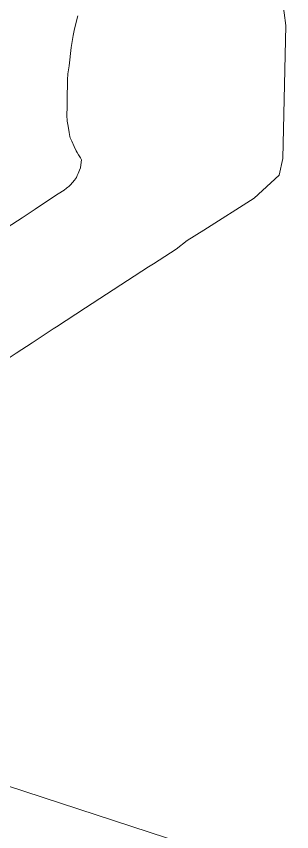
# Model space of a CAD drawing. Header units: metres. Extents: x 662613 to 666742, y 2728069 to 2732733.
# Drawn here: x 664220.4 to 664242.6, y 2729789.2 to 2729854.8 of the extents above; entities that cross this region are included whole.
import ezdxf

# ---------------------------------------------------------------- set-up
doc = ezdxf.new("R2010")
doc.units = ezdxf.units.M
doc.header["$MEASUREMENT"] = 0
doc.layers.add('Xref_DQ_MasterPlan_2024$0$DQ_PLOTS', color=252, linetype='Continuous', lineweight=15)
doc.layers.add('Xref_DQ_MasterPlan_2024$0$DQ_ROADS', color=8, linetype='Continuous', lineweight=13)

# ---------------------------------------------------------------- blocks, each defined once
blk = doc.blocks.new('Xref_DQ_MasterPlan_2024$0$DQ_Roads_')
at = {"layer": 'Xref_DQ_MasterPlan_2024$0$DQ_ROADS'}
for points in [[(664241.6962, 2729857.1257), (664242.0996, 2729854.0463), (664241.8677, 2729843.3599), (664241.5649, 2729841.9971), (664239.5439, 2729840.1511), (664235.4934, 2729837.5828), (664234.1653, 2729836.7407), (664233.2791, 2729836.0574), (664231.452, 2729834.8787), (664231.0507, 2729834.6198), (664225.9661, 2729831.3395), (664223.6352, 2729829.8016), (664223.3747, 2729829.6297), (664221.6735, 2729828.5185), (664220.4039, 2729827.6729), (664218.7519, 2729826.6109)], [(664219.6547, 2729837.7851), (664220.8682, 2729838.5839), (664221.9086, 2729839.2777), (664222.7628, 2729839.8343), (664223.7742, 2729840.5021), (664224.2454, 2729840.8098), (664224.4494, 2729840.9537), (664224.5562, 2729841.0343), (664224.6414, 2729841.1038), (664224.7711, 2729841.2361), (664224.9384, 2729841.4181), (664225.0868, 2729841.6105), (664225.237, 2729841.8309), (664225.3098, 2729841.9733), (664225.3908, 2729842.1521), (664225.4916, 2729842.4105), (664225.5598, 2729842.6041), (664225.609, 2729842.8272), (664225.6632, 2729843.2467), (664225.5682, 2729843.3935), (664225.4082, 2729843.6337), (664225.2918, 2729843.8285), (664225.2204, 2729843.9653), (664225.0614, 2729844.3127), (664224.8736, 2729844.7387), (664224.7754, 2729844.9567), (664224.7514, 2729845.0227), (664224.7128, 2729845.1317), (664224.6638, 2729845.4395), (664224.5703, 2729845.9585), (664224.4976, 2729846.3625), (664224.4756, 2729846.8289), (664224.4896, 2729847.5081), (664224.5026, 2729848.0477), (664224.5194, 2729849.6847), (664224.558, 2729850.1639), (664224.6472, 2729850.8197), (664224.8318, 2729852.2949), (664224.973, 2729853.2483), (664225.083, 2729853.7831), (664225.3558, 2729854.8289)]]:
    blk.add_lwpolyline(points, dxfattribs=at)
blk = doc.blocks.new('Xref_DQ_MasterPlan_2024')
at = {"layer": 'Xref_DQ_MasterPlan_2024$0$DQ_PLOTS'}
for points in [[(664242.577, 2729785.377), (664193.829, 2729801.314), (664199.02, 2729816.467), (664199.071, 2729816.643), (664200.783, 2729822.625), (664201.82, 2729829.167), (664202.415, 2729832.927), (664203.125, 2729838.301), (664203.836, 2729878.674)], [(664189.612, 2729788.651), (664191.011, 2729792.989), (664191.419, 2729794.272), (664193.741, 2729801.058), (664193.769, 2729801.138), (664193.829, 2729801.314), (664242.577, 2729785.377)]]:
    blk.add_lwpolyline(points, dxfattribs=at)
blk.add_blockref('Xref_DQ_MasterPlan_2024$0$DQ_Roads_', (0, 0))

msp = doc.modelspace()

# ---------------------------------------------------------------- block references
msp.add_blockref('Xref_DQ_MasterPlan_2024', (0, 0))

doc.saveas('drawing.dxf')
